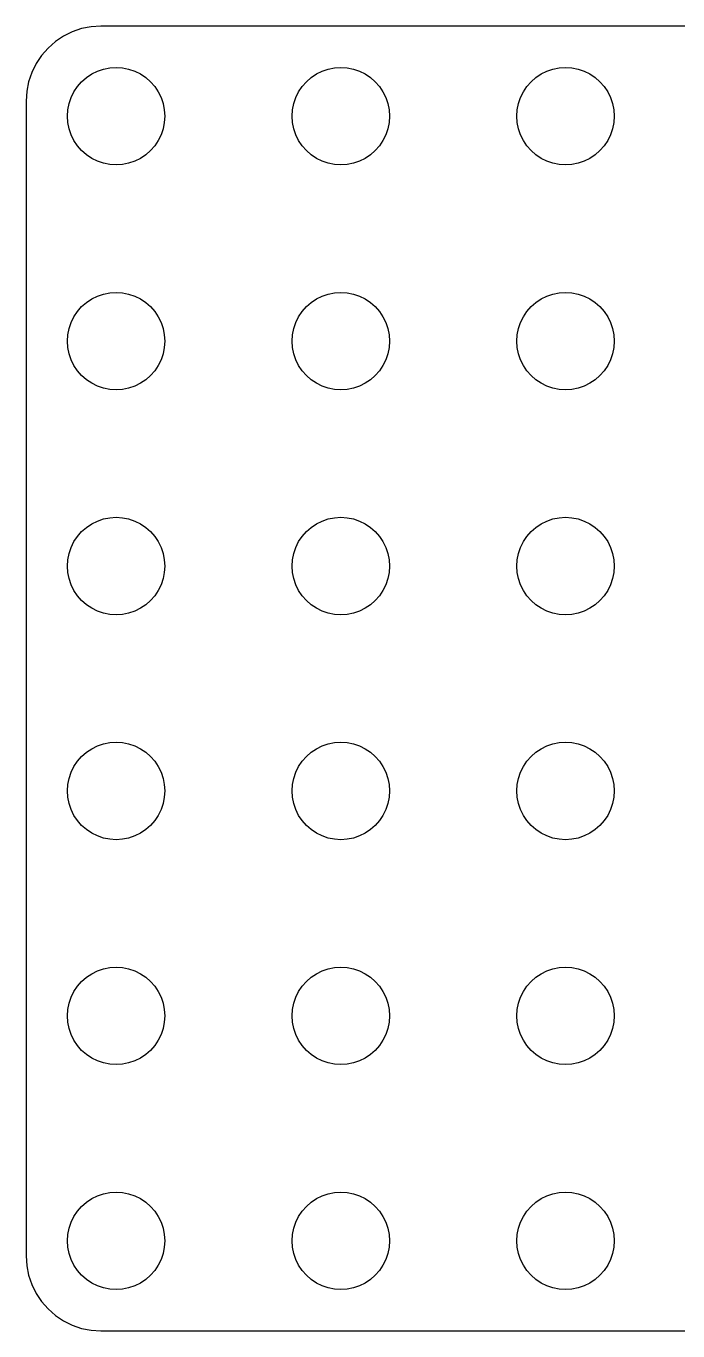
# Model space of a CAD drawing. Header units: metres. Extents: x -43.5 to 43.5, y -43.5 to 43.5.
# Drawn here: x -43.5 to 0, y -43.5 to 43.5 of the extents above; entities that cross this region are included whole.
import ezdxf

# ---------------------------------------------------------------- set-up
doc = ezdxf.new("R2010")
doc.units = ezdxf.units.M

msp = doc.modelspace()

# ---------------------------------------------------------------- linework, layer by layer
for p, q in [((-38.505, 43.505), (-39.1576, 43.4622)), ((38.505, 43.505), (-38.505, 43.505)), ((-41.005, 42.8351), (-41.5488, 42.4718)), ((-40.4184, 43.1244), (-41.005, 42.8351)), ((-39.7991, 43.3346), (-40.4184, 43.1244)), ((-39.1576, 43.4622), (-39.7991, 43.3346)), ((-42.0405, 42.0405), (-42.4718, 41.5488)), ((-41.5488, 42.4718), (-42.0405, 42.0405)), ((-42.8351, 41.005), (-43.1244, 40.4184)), ((-42.4718, 41.5488), (-42.8351, 41.005)), ((-43.1244, 40.4184), (-43.3346, 39.7991)), ((-39.7981, 39.7981), (-39.4785, 40.0784)), ((-39.4785, 40.0784), (-39.125, 40.3146)), ((-39.125, 40.3146), (-38.7437, 40.5026)), ((-38.7437, 40.5026), (-38.3412, 40.6393)), ((-38.3412, 40.6393), (-37.9242, 40.7222)), ((-37.9242, 40.7222), (-37.5, 40.75)), ((-37.5, 40.75), (-37.0758, 40.7222)), ((-37.0758, 40.7222), (-36.6588, 40.6393)), ((-36.6588, 40.6393), (-36.2563, 40.5026)), ((-36.2563, 40.5026), (-35.875, 40.3146)), ((-35.875, 40.3146), (-35.5215, 40.0784)), ((-35.5215, 40.0784), (-35.2019, 39.7981)), ((-24.7981, 39.7981), (-24.4785, 40.0784)), ((-24.4785, 40.0784), (-24.125, 40.3146)), ((-24.125, 40.3146), (-23.7437, 40.5026)), ((-23.7437, 40.5026), (-23.3412, 40.6393)), ((-23.3412, 40.6393), (-22.9242, 40.7222)), ((-22.9242, 40.7222), (-22.5, 40.75)), ((-22.5, 40.75), (-22.0758, 40.7222)), ((-22.0758, 40.7222), (-21.6588, 40.6393)), ((-21.6588, 40.6393), (-21.2563, 40.5026)), ((-21.2563, 40.5026), (-20.875, 40.3146)), ((-20.875, 40.3146), (-20.5215, 40.0784)), ((-20.5215, 40.0784), (-20.2019, 39.7981)), ((-9.7981, 39.7981), (-9.47847, 40.0784)), ((-9.47847, 40.0784), (-9.125, 40.3146)), ((-9.125, 40.3146), (-8.74371, 40.5026)), ((-8.74371, 40.5026), (-8.34116, 40.6393)), ((-8.34116, 40.6393), (-7.92421, 40.7222)), ((-7.92421, 40.7222), (-7.5, 40.75)), ((-7.5, 40.75), (-7.07578, 40.7222)), ((-7.07578, 40.7222), (-6.65883, 40.6393)), ((-6.65883, 40.6393), (-6.25627, 40.5026)), ((-6.25627, 40.5026), (-5.875, 40.3146)), ((-5.875, 40.3146), (-5.52151, 40.0784)), ((-5.52151, 40.0784), (-5.20189, 39.7981)), ((-43.4622, 39.1576), (-43.505, 38.505)), ((-43.3346, 39.7991), (-43.4622, 39.1576)), ((-40.3146, 39.125), (-40.0784, 39.4785)), ((-40.0784, 39.4785), (-39.7981, 39.7981)), ((-35.2019, 39.7981), (-34.9216, 39.4785)), ((-34.9216, 39.4785), (-34.6854, 39.125)), ((-25.3146, 39.125), (-25.0784, 39.4785)), ((-25.0784, 39.4785), (-24.7981, 39.7981)), ((-20.2019, 39.7981), (-19.9216, 39.4785)), ((-19.9216, 39.4785), (-19.6854, 39.125)), ((-10.3146, 39.125), (-10.0784, 39.4785)), ((-10.0784, 39.4785), (-9.7981, 39.7981)), ((-5.20189, 39.7981), (-4.9216, 39.4785)), ((-4.9216, 39.4785), (-4.68541, 39.125)), ((-43.505, 38.505), (-43.505, -38.505)), ((-40.7222, 37.9242), (-40.6393, 38.3412)), ((-40.6393, 38.3412), (-40.5026, 38.7437)), ((-40.5026, 38.7437), (-40.3146, 39.125)), ((-34.6854, 39.125), (-34.4974, 38.7437)), ((-34.4974, 38.7437), (-34.3607, 38.3412)), ((-34.3607, 38.3412), (-34.2778, 37.9242)), ((-25.7222, 37.9242), (-25.6393, 38.3412)), ((-25.6393, 38.3412), (-25.5026, 38.7437)), ((-25.5026, 38.7437), (-25.3146, 39.125)), ((-19.6854, 39.125), (-19.4974, 38.7437)), ((-19.4974, 38.7437), (-19.3607, 38.3412)), ((-19.3607, 38.3412), (-19.2778, 37.9242)), ((-10.7222, 37.9242), (-10.6393, 38.3412)), ((-10.6393, 38.3412), (-10.5026, 38.7437)), ((-10.5026, 38.7437), (-10.3146, 39.125)), ((-4.68541, 39.125), (-4.49739, 38.7437)), ((-4.49739, 38.7437), (-4.36073, 38.3412)), ((-4.36073, 38.3412), (-4.2778, 37.9242)), ((-40.75, 37.5), (-40.7222, 37.9242)), ((-40.7222, 37.0758), (-40.75, 37.5)), ((-34.2778, 37.9242), (-34.25, 37.5)), ((-34.25, 37.5), (-34.2778, 37.0758)), ((-25.75, 37.5), (-25.7222, 37.9242)), ((-25.7222, 37.0758), (-25.75, 37.5)), ((-19.2778, 37.9242), (-19.25, 37.5)), ((-19.25, 37.5), (-19.2778, 37.0758)), ((-10.75, 37.5), (-10.7222, 37.9242)), ((-10.7222, 37.0758), (-10.75, 37.5)), ((-4.2778, 37.9242), (-4.25, 37.5)), ((-4.25, 37.5), (-4.2778, 37.0758)), ((-40.6393, 36.6588), (-40.7222, 37.0758)), ((-40.5026, 36.2563), (-40.6393, 36.6588)), ((-34.3607, 36.6588), (-34.4974, 36.2563)), ((-34.2778, 37.0758), (-34.3607, 36.6588)), ((-25.6393, 36.6588), (-25.7222, 37.0758)), ((-25.5026, 36.2563), (-25.6393, 36.6588)), ((-19.3607, 36.6588), (-19.4974, 36.2563)), ((-19.2778, 37.0758), (-19.3607, 36.6588)), ((-10.6393, 36.6588), (-10.7222, 37.0758)), ((-10.5026, 36.2563), (-10.6393, 36.6588)), ((-4.36073, 36.6588), (-4.49739, 36.2563)), ((-4.2778, 37.0758), (-4.36073, 36.6588)), ((-40.3146, 35.875), (-40.5026, 36.2563)), ((-40.0784, 35.5215), (-40.3146, 35.875)), ((-34.6854, 35.875), (-34.9216, 35.5215)), ((-34.4974, 36.2563), (-34.6854, 35.875)), ((-25.3146, 35.875), (-25.5026, 36.2563)), ((-25.0784, 35.5215), (-25.3146, 35.875)), ((-19.6854, 35.875), (-19.9216, 35.5215)), ((-19.4974, 36.2563), (-19.6854, 35.875)), ((-10.3146, 35.875), (-10.5026, 36.2563)), ((-10.0784, 35.5215), (-10.3146, 35.875)), ((-4.68541, 35.875), (-4.9216, 35.5215)), ((-4.49739, 36.2563), (-4.68541, 35.875)), ((-39.7981, 35.2019), (-40.0784, 35.5215)), ((-39.4785, 34.9216), (-39.7981, 35.2019)), ((-39.125, 34.6854), (-39.4785, 34.9216)), ((-35.5215, 34.9216), (-35.875, 34.6854)), ((-35.2019, 35.2019), (-35.5215, 34.9216)), ((-34.9216, 35.5215), (-35.2019, 35.2019)), ((-24.7981, 35.2019), (-25.0784, 35.5215)), ((-24.4785, 34.9216), (-24.7981, 35.2019)), ((-24.125, 34.6854), (-24.4785, 34.9216)), ((-20.5215, 34.9216), (-20.875, 34.6854)), ((-20.2019, 35.2019), (-20.5215, 34.9216)), ((-19.9216, 35.5215), (-20.2019, 35.2019)), ((-9.7981, 35.2019), (-10.0784, 35.5215)), ((-9.47847, 34.9216), (-9.7981, 35.2019)), ((-9.125, 34.6854), (-9.47847, 34.9216)), ((-5.52151, 34.9216), (-5.875, 34.6854)), ((-5.20189, 35.2019), (-5.52151, 34.9216)), ((-4.9216, 35.5215), (-5.20189, 35.2019)), ((-38.7437, 34.4974), (-39.125, 34.6854)), ((-38.3412, 34.3607), (-38.7437, 34.4974)), ((-37.9242, 34.2778), (-38.3412, 34.3607)), ((-37.5, 34.25), (-37.9242, 34.2778)), ((-37.0758, 34.2778), (-37.5, 34.25)), ((-36.6588, 34.3607), (-37.0758, 34.2778)), ((-36.2563, 34.4974), (-36.6588, 34.3607)), ((-35.875, 34.6854), (-36.2563, 34.4974)), ((-23.7437, 34.4974), (-24.125, 34.6854)), ((-23.3412, 34.3607), (-23.7437, 34.4974)), ((-22.9242, 34.2778), (-23.3412, 34.3607)), ((-22.5, 34.25), (-22.9242, 34.2778)), ((-22.0758, 34.2778), (-22.5, 34.25)), ((-21.6588, 34.3607), (-22.0758, 34.2778)), ((-21.2563, 34.4974), (-21.6588, 34.3607)), ((-20.875, 34.6854), (-21.2563, 34.4974)), ((-8.74371, 34.4974), (-9.125, 34.6854)), ((-8.34116, 34.3607), (-8.74371, 34.4974)), ((-7.92421, 34.2778), (-8.34116, 34.3607)), ((-7.5, 34.25), (-7.92421, 34.2778)), ((-7.07578, 34.2778), (-7.5, 34.25)), ((-6.65883, 34.3607), (-7.07578, 34.2778)), ((-6.25627, 34.4974), (-6.65883, 34.3607)), ((-5.875, 34.6854), (-6.25627, 34.4974)), ((-39.4785, 25.0784), (-39.125, 25.3146)), ((-39.125, 25.3146), (-38.7437, 25.5026)), ((-38.7437, 25.5026), (-38.3412, 25.6393)), ((-38.3412, 25.6393), (-37.9242, 25.7222)), ((-37.9242, 25.7222), (-37.5, 25.75)), ((-37.5, 25.75), (-37.0758, 25.7222)), ((-37.0758, 25.7222), (-36.6588, 25.6393)), ((-36.6588, 25.6393), (-36.2563, 25.5026)), ((-36.2563, 25.5026), (-35.875, 25.3146)), ((-35.875, 25.3146), (-35.5215, 25.0784)), ((-24.4785, 25.0784), (-24.125, 25.3146)), ((-24.125, 25.3146), (-23.7437, 25.5026)), ((-23.7437, 25.5026), (-23.3412, 25.6393)), ((-23.3412, 25.6393), (-22.9242, 25.7222)), ((-22.9242, 25.7222), (-22.5, 25.75)), ((-22.5, 25.75), (-22.0758, 25.7222)), ((-22.0758, 25.7222), (-21.6588, 25.6393)), ((-21.6588, 25.6393), (-21.2563, 25.5026)), ((-21.2563, 25.5026), (-20.875, 25.3146)), ((-20.875, 25.3146), (-20.5215, 25.0784)), ((-9.47847, 25.0784), (-9.125, 25.3146)), ((-9.125, 25.3146), (-8.74371, 25.5026)), ((-8.74371, 25.5026), (-8.34116, 25.6393)), ((-8.34116, 25.6393), (-7.92421, 25.7222)), ((-7.92421, 25.7222), (-7.5, 25.75)), ((-7.5, 25.75), (-7.07578, 25.7222)), ((-7.07578, 25.7222), (-6.65883, 25.6393)), ((-6.65883, 25.6393), (-6.25627, 25.5026)), ((-6.25627, 25.5026), (-5.875, 25.3146)), ((-5.875, 25.3146), (-5.52151, 25.0784)), ((-40.3146, 24.125), (-40.0784, 24.4785)), ((-40.0784, 24.4785), (-39.7981, 24.7981)), ((-39.7981, 24.7981), (-39.4785, 25.0784)), ((-35.5215, 25.0784), (-35.2019, 24.7981)), ((-35.2019, 24.7981), (-34.9216, 24.4785)), ((-34.9216, 24.4785), (-34.6854, 24.125)), ((-25.3146, 24.125), (-25.0784, 24.4785)), ((-25.0784, 24.4785), (-24.7981, 24.7981)), ((-24.7981, 24.7981), (-24.4785, 25.0784)), ((-20.5215, 25.0784), (-20.2019, 24.7981)), ((-20.2019, 24.7981), (-19.9216, 24.4785)), ((-19.9216, 24.4785), (-19.6854, 24.125)), ((-10.3146, 24.125), (-10.0784, 24.4785)), ((-10.0784, 24.4785), (-9.7981, 24.7981)), ((-9.7981, 24.7981), (-9.47847, 25.0784)), ((-5.52151, 25.0784), (-5.20189, 24.7981)), ((-5.20189, 24.7981), (-4.9216, 24.4785)), ((-4.9216, 24.4785), (-4.68541, 24.125)), ((-40.6393, 23.3412), (-40.5026, 23.7437)), ((-40.5026, 23.7437), (-40.3146, 24.125)), ((-34.6854, 24.125), (-34.4974, 23.7437)), ((-34.4974, 23.7437), (-34.3607, 23.3412)), ((-25.6393, 23.3412), (-25.5026, 23.7437)), ((-25.5026, 23.7437), (-25.3146, 24.125)), ((-19.6854, 24.125), (-19.4974, 23.7437)), ((-19.4974, 23.7437), (-19.3607, 23.3412)), ((-10.6393, 23.3412), (-10.5026, 23.7437)), ((-10.5026, 23.7437), (-10.3146, 24.125)), ((-4.68541, 24.125), (-4.49739, 23.7437)), ((-4.49739, 23.7437), (-4.36073, 23.3412)), ((-40.75, 22.5), (-40.7222, 22.9242)), ((-40.7222, 22.9242), (-40.6393, 23.3412)), ((-34.3607, 23.3412), (-34.2778, 22.9242)), ((-34.2778, 22.9242), (-34.25, 22.5)), ((-25.75, 22.5), (-25.7222, 22.9242)), ((-25.7222, 22.9242), (-25.6393, 23.3412)), ((-19.3607, 23.3412), (-19.2778, 22.9242)), ((-19.2778, 22.9242), (-19.25, 22.5)), ((-10.75, 22.5), (-10.7222, 22.9242)), ((-10.7222, 22.9242), (-10.6393, 23.3412)), ((-4.36073, 23.3412), (-4.2778, 22.9242)), ((-4.2778, 22.9242), (-4.25, 22.5)), ((-40.7222, 22.0758), (-40.75, 22.5)), ((-40.6393, 21.6588), (-40.7222, 22.0758)), ((-34.2778, 22.0758), (-34.3607, 21.6588)), ((-34.25, 22.5), (-34.2778, 22.0758)), ((-25.7222, 22.0758), (-25.75, 22.5)), ((-25.6393, 21.6588), (-25.7222, 22.0758)), ((-19.2778, 22.0758), (-19.3607, 21.6588)), ((-19.25, 22.5), (-19.2778, 22.0758)), ((-10.7222, 22.0758), (-10.75, 22.5)), ((-10.6393, 21.6588), (-10.7222, 22.0758)), ((-4.2778, 22.0758), (-4.36073, 21.6588)), ((-4.25, 22.5), (-4.2778, 22.0758)), ((-40.5026, 21.2563), (-40.6393, 21.6588)), ((-40.3146, 20.875), (-40.5026, 21.2563)), ((-34.4974, 21.2563), (-34.6854, 20.875)), ((-34.3607, 21.6588), (-34.4974, 21.2563)), ((-25.5026, 21.2563), (-25.6393, 21.6588)), ((-25.3146, 20.875), (-25.5026, 21.2563)), ((-19.4974, 21.2563), (-19.6854, 20.875)), ((-19.3607, 21.6588), (-19.4974, 21.2563)), ((-10.5026, 21.2563), (-10.6393, 21.6588)), ((-10.3146, 20.875), (-10.5026, 21.2563)), ((-4.49739, 21.2563), (-4.68541, 20.875)), ((-4.36073, 21.6588), (-4.49739, 21.2563)), ((-40.0784, 20.5215), (-40.3146, 20.875)), ((-39.7981, 20.2019), (-40.0784, 20.5215)), ((-39.4785, 19.9216), (-39.7981, 20.2019)), ((-35.2019, 20.2019), (-35.5215, 19.9216)), ((-34.9216, 20.5215), (-35.2019, 20.2019)), ((-34.6854, 20.875), (-34.9216, 20.5215)), ((-25.0784, 20.5215), (-25.3146, 20.875)), ((-24.7981, 20.2019), (-25.0784, 20.5215)), ((-24.4785, 19.9216), (-24.7981, 20.2019)), ((-20.2019, 20.2019), (-20.5215, 19.9216)), ((-19.9216, 20.5215), (-20.2019, 20.2019)), ((-19.6854, 20.875), (-19.9216, 20.5215)), ((-10.0784, 20.5215), (-10.3146, 20.875)), ((-9.7981, 20.2019), (-10.0784, 20.5215)), ((-9.47847, 19.9216), (-9.7981, 20.2019)), ((-5.20189, 20.2019), (-5.52151, 19.9216)), ((-4.9216, 20.5215), (-5.20189, 20.2019)), ((-4.68541, 20.875), (-4.9216, 20.5215)), ((-39.125, 19.6854), (-39.4785, 19.9216)), ((-38.7437, 19.4974), (-39.125, 19.6854)), ((-38.3412, 19.3607), (-38.7437, 19.4974)), ((-37.9242, 19.2778), (-38.3412, 19.3607)), ((-37.5, 19.25), (-37.9242, 19.2778)), ((-37.0758, 19.2778), (-37.5, 19.25)), ((-36.6588, 19.3607), (-37.0758, 19.2778)), ((-36.2563, 19.4974), (-36.6588, 19.3607)), ((-35.875, 19.6854), (-36.2563, 19.4974)), ((-35.5215, 19.9216), (-35.875, 19.6854)), ((-24.125, 19.6854), (-24.4785, 19.9216)), ((-23.7437, 19.4974), (-24.125, 19.6854)), ((-23.3412, 19.3607), (-23.7437, 19.4974)), ((-22.9242, 19.2778), (-23.3412, 19.3607)), ((-22.5, 19.25), (-22.9242, 19.2778)), ((-22.0758, 19.2778), (-22.5, 19.25)), ((-21.6588, 19.3607), (-22.0758, 19.2778)), ((-21.2563, 19.4974), (-21.6588, 19.3607)), ((-20.875, 19.6854), (-21.2563, 19.4974)), ((-20.5215, 19.9216), (-20.875, 19.6854)), ((-9.125, 19.6854), (-9.47847, 19.9216)), ((-8.74371, 19.4974), (-9.125, 19.6854)), ((-8.34116, 19.3607), (-8.74371, 19.4974)), ((-7.92421, 19.2778), (-8.34116, 19.3607)), ((-7.5, 19.25), (-7.92421, 19.2778)), ((-7.07578, 19.2778), (-7.5, 19.25)), ((-6.65883, 19.3607), (-7.07578, 19.2778)), ((-6.25627, 19.4974), (-6.65883, 19.3607)), ((-5.875, 19.6854), (-6.25627, 19.4974)), ((-5.52151, 19.9216), (-5.875, 19.6854)), ((-39.125, 10.3146), (-38.7437, 10.5026)), ((-38.7437, 10.5026), (-38.3412, 10.6393)), ((-38.3412, 10.6393), (-37.9242, 10.7222)), ((-37.9242, 10.7222), (-37.5, 10.75)), ((-37.5, 10.75), (-37.0758, 10.7222)), ((-37.0758, 10.7222), (-36.6588, 10.6393)), ((-36.6588, 10.6393), (-36.2563, 10.5026)), ((-36.2563, 10.5026), (-35.875, 10.3146)), ((-24.125, 10.3146), (-23.7437, 10.5026)), ((-23.7437, 10.5026), (-23.3412, 10.6393)), ((-23.3412, 10.6393), (-22.9242, 10.7222)), ((-22.9242, 10.7222), (-22.5, 10.75)), ((-22.5, 10.75), (-22.0758, 10.7222)), ((-22.0758, 10.7222), (-21.6588, 10.6393)), ((-21.6588, 10.6393), (-21.2563, 10.5026)), ((-21.2563, 10.5026), (-20.875, 10.3146)), ((-9.125, 10.3146), (-8.74371, 10.5026)), ((-8.74371, 10.5026), (-8.34116, 10.6393)), ((-8.34116, 10.6393), (-7.92421, 10.7222)), ((-7.92421, 10.7222), (-7.5, 10.75)), ((-7.5, 10.75), (-7.07578, 10.7222)), ((-7.07578, 10.7222), (-6.65883, 10.6393)), ((-6.65883, 10.6393), (-6.25627, 10.5026)), ((-6.25627, 10.5026), (-5.875, 10.3146)), ((-40.0784, 9.47847), (-39.7981, 9.7981)), ((-39.7981, 9.7981), (-39.4785, 10.0784)), ((-39.4785, 10.0784), (-39.125, 10.3146)), ((-35.875, 10.3146), (-35.5215, 10.0784)), ((-35.5215, 10.0784), (-35.2019, 9.7981)), ((-35.2019, 9.7981), (-34.9216, 9.47847)), ((-25.0784, 9.47847), (-24.7981, 9.7981)), ((-24.7981, 9.7981), (-24.4785, 10.0784)), ((-24.4785, 10.0784), (-24.125, 10.3146)), ((-20.875, 10.3146), (-20.5215, 10.0784)), ((-20.5215, 10.0784), (-20.2019, 9.7981)), ((-20.2019, 9.7981), (-19.9216, 9.47847)), ((-10.0784, 9.47847), (-9.7981, 9.7981)), ((-9.7981, 9.7981), (-9.47847, 10.0784)), ((-9.47847, 10.0784), (-9.125, 10.3146)), ((-5.875, 10.3146), (-5.52151, 10.0784)), ((-5.52151, 10.0784), (-5.20189, 9.7981)), ((-5.20189, 9.7981), (-4.9216, 9.47847)), ((-40.6393, 8.34116), (-40.5026, 8.74371)), ((-40.5026, 8.74371), (-40.3146, 9.125)), ((-40.3146, 9.125), (-40.0784, 9.47847)), ((-34.9216, 9.47847), (-34.6854, 9.125)), ((-34.6854, 9.125), (-34.4974, 8.74371)), ((-34.4974, 8.74371), (-34.3607, 8.34116)), ((-25.6393, 8.34116), (-25.5026, 8.74371)), ((-25.5026, 8.74371), (-25.3146, 9.125)), ((-25.3146, 9.125), (-25.0784, 9.47847)), ((-19.9216, 9.47847), (-19.6854, 9.125)), ((-19.6854, 9.125), (-19.4974, 8.74371)), ((-19.4974, 8.74371), (-19.3607, 8.34116)), ((-10.6393, 8.34116), (-10.5026, 8.74371)), ((-10.5026, 8.74371), (-10.3146, 9.125)), ((-10.3146, 9.125), (-10.0784, 9.47847)), ((-4.9216, 9.47847), (-4.68541, 9.125)), ((-4.68541, 9.125), (-4.49739, 8.74371)), ((-4.49739, 8.74371), (-4.36073, 8.34116)), ((-40.75, 7.5), (-40.7222, 7.92421)), ((-40.7222, 7.92421), (-40.6393, 8.34116)), ((-34.3607, 8.34116), (-34.2778, 7.92421)), ((-34.2778, 7.92421), (-34.25, 7.5)), ((-25.75, 7.5), (-25.7222, 7.92421)), ((-25.7222, 7.92421), (-25.6393, 8.34116)), ((-19.3607, 8.34116), (-19.2778, 7.92421)), ((-19.2778, 7.92421), (-19.25, 7.5)), ((-10.75, 7.5), (-10.7222, 7.92421)), ((-10.7222, 7.92421), (-10.6393, 8.34116)), ((-4.36073, 8.34116), (-4.2778, 7.92421)), ((-4.2778, 7.92421), (-4.25, 7.5)), ((-40.7222, 7.07578), (-40.75, 7.5)), ((-40.6393, 6.65883), (-40.7222, 7.07578)), ((-34.2778, 7.07578), (-34.3607, 6.65883)), ((-34.25, 7.5), (-34.2778, 7.07578)), ((-25.7222, 7.07578), (-25.75, 7.5)), ((-25.6393, 6.65883), (-25.7222, 7.07578)), ((-19.2778, 7.07578), (-19.3607, 6.65883)), ((-19.25, 7.5), (-19.2778, 7.07578)), ((-10.7222, 7.07578), (-10.75, 7.5)), ((-10.6393, 6.65883), (-10.7222, 7.07578)), ((-4.2778, 7.07578), (-4.36073, 6.65883)), ((-4.25, 7.5), (-4.2778, 7.07578)), ((-40.5026, 6.25627), (-40.6393, 6.65883)), ((-40.3146, 5.875), (-40.5026, 6.25627)), ((-34.4974, 6.25627), (-34.6854, 5.875)), ((-34.3607, 6.65883), (-34.4974, 6.25627)), ((-25.5026, 6.25627), (-25.6393, 6.65883)), ((-25.3146, 5.875), (-25.5026, 6.25627)), ((-19.4974, 6.25627), (-19.6854, 5.875)), ((-19.3607, 6.65883), (-19.4974, 6.25627)), ((-10.5026, 6.25627), (-10.6393, 6.65883)), ((-10.3146, 5.875), (-10.5026, 6.25627)), ((-4.49739, 6.25627), (-4.68541, 5.875)), ((-4.36073, 6.65883), (-4.49739, 6.25627)), ((-40.0784, 5.52151), (-40.3146, 5.875)), ((-39.7981, 5.20189), (-40.0784, 5.52151)), ((-34.9216, 5.52151), (-35.2019, 5.20189)), ((-34.6854, 5.875), (-34.9216, 5.52151)), ((-25.0784, 5.52151), (-25.3146, 5.875)), ((-24.7981, 5.20189), (-25.0784, 5.52151)), ((-19.9216, 5.52151), (-20.2019, 5.20189)), ((-19.6854, 5.875), (-19.9216, 5.52151)), ((-10.0784, 5.52151), (-10.3146, 5.875)), ((-9.7981, 5.20189), (-10.0784, 5.52151)), ((-4.9216, 5.52151), (-5.20189, 5.20189)), ((-4.68541, 5.875), (-4.9216, 5.52151)), ((-39.4785, 4.9216), (-39.7981, 5.20189)), ((-39.125, 4.68541), (-39.4785, 4.9216)), ((-38.7437, 4.49739), (-39.125, 4.68541)), ((-38.3412, 4.36073), (-38.7437, 4.49739)), ((-37.9242, 4.2778), (-38.3412, 4.36073)), ((-36.6588, 4.36073), (-37.0758, 4.2778)), ((-36.2563, 4.49739), (-36.6588, 4.36073)), ((-35.875, 4.68541), (-36.2563, 4.49739)), ((-35.5215, 4.9216), (-35.875, 4.68541)), ((-35.2019, 5.20189), (-35.5215, 4.9216)), ((-24.4785, 4.9216), (-24.7981, 5.20189)), ((-24.125, 4.68541), (-24.4785, 4.9216)), ((-23.7437, 4.49739), (-24.125, 4.68541)), ((-23.3412, 4.36073), (-23.7437, 4.49739)), ((-22.9242, 4.2778), (-23.3412, 4.36073)), ((-21.6588, 4.36073), (-22.0758, 4.2778)), ((-21.2563, 4.49739), (-21.6588, 4.36073)), ((-20.875, 4.68541), (-21.2563, 4.49739)), ((-20.5215, 4.9216), (-20.875, 4.68541)), ((-20.2019, 5.20189), (-20.5215, 4.9216)), ((-9.47847, 4.9216), (-9.7981, 5.20189)), ((-9.125, 4.68541), (-9.47847, 4.9216)), ((-8.74371, 4.49739), (-9.125, 4.68541)), ((-8.34116, 4.36073), (-8.74371, 4.49739)), ((-7.92421, 4.2778), (-8.34116, 4.36073)), ((-6.65883, 4.36073), (-7.07578, 4.2778)), ((-6.25627, 4.49739), (-6.65883, 4.36073)), ((-5.875, 4.68541), (-6.25627, 4.49739)), ((-5.52151, 4.9216), (-5.875, 4.68541)), ((-5.20189, 5.20189), (-5.52151, 4.9216)), ((-37.5, 4.25), (-37.9242, 4.2778)), ((-37.0758, 4.2778), (-37.5, 4.25)), ((-22.5, 4.25), (-22.9242, 4.2778)), ((-22.0758, 4.2778), (-22.5, 4.25)), ((-7.5, 4.25), (-7.92421, 4.2778)), ((-7.07578, 4.2778), (-7.5, 4.25)), ((-38.3412, -4.36073), (-37.9242, -4.2778)), ((-37.9242, -4.2778), (-37.5, -4.25)), ((-37.5, -4.25), (-37.0758, -4.2778)), ((-37.0758, -4.2778), (-36.6588, -4.36073)), ((-23.3412, -4.36073), (-22.9242, -4.2778)), ((-22.9242, -4.2778), (-22.5, -4.25)), ((-22.5, -4.25), (-22.0758, -4.2778)), ((-22.0758, -4.2778), (-21.6588, -4.36073)), ((-8.34116, -4.36073), (-7.92421, -4.2778)), ((-7.92421, -4.2778), (-7.5, -4.25)), ((-7.5, -4.25), (-7.07578, -4.2778)), ((-7.07578, -4.2778), (-6.65883, -4.36073)), ((-40.0784, -5.52151), (-39.7981, -5.20189)), ((-39.7981, -5.20189), (-39.4785, -4.9216)), ((-39.4785, -4.9216), (-39.125, -4.68541)), ((-39.125, -4.68541), (-38.7437, -4.49739)), ((-38.7437, -4.49739), (-38.3412, -4.36073)), ((-36.6588, -4.36073), (-36.2563, -4.49739)), ((-36.2563, -4.49739), (-35.875, -4.68541)), ((-35.875, -4.68541), (-35.5215, -4.9216)), ((-35.5215, -4.9216), (-35.2019, -5.20189)), ((-35.2019, -5.20189), (-34.9216, -5.52151)), ((-25.0784, -5.52151), (-24.7981, -5.20189)), ((-24.7981, -5.20189), (-24.4785, -4.9216)), ((-24.4785, -4.9216), (-24.125, -4.68541)), ((-24.125, -4.68541), (-23.7437, -4.49739)), ((-23.7437, -4.49739), (-23.3412, -4.36073)), ((-21.6588, -4.36073), (-21.2563, -4.49739)), ((-21.2563, -4.49739), (-20.875, -4.68541)), ((-20.875, -4.68541), (-20.5215, -4.9216)), ((-20.5215, -4.9216), (-20.2019, -5.20189)), ((-20.2019, -5.20189), (-19.9216, -5.52151)), ((-10.0784, -5.52151), (-9.7981, -5.20189)), ((-9.7981, -5.20189), (-9.47847, -4.9216)), ((-9.47847, -4.9216), (-9.125, -4.68541)), ((-9.125, -4.68541), (-8.74371, -4.49739)), ((-8.74371, -4.49739), (-8.34116, -4.36073)), ((-6.65883, -4.36073), (-6.25627, -4.49739)), ((-6.25627, -4.49739), (-5.875, -4.68541)), ((-5.875, -4.68541), (-5.52151, -4.9216)), ((-5.52151, -4.9216), (-5.20189, -5.20189)), ((-5.20189, -5.20189), (-4.9216, -5.52151)), ((-40.5026, -6.25627), (-40.3146, -5.875)), ((-40.3146, -5.875), (-40.0784, -5.52151)), ((-34.9216, -5.52151), (-34.6854, -5.875)), ((-34.6854, -5.875), (-34.4974, -6.25627)), ((-25.5026, -6.25627), (-25.3146, -5.875)), ((-25.3146, -5.875), (-25.0784, -5.52151)), ((-19.9216, -5.52151), (-19.6854, -5.875)), ((-19.6854, -5.875), (-19.4974, -6.25627)), ((-10.5026, -6.25627), (-10.3146, -5.875)), ((-10.3146, -5.875), (-10.0784, -5.52151)), ((-4.9216, -5.52151), (-4.68541, -5.875)), ((-4.68541, -5.875), (-4.49739, -6.25627)), ((-40.7222, -7.07578), (-40.6393, -6.65883)), ((-40.6393, -6.65883), (-40.5026, -6.25627)), ((-34.4974, -6.25627), (-34.3607, -6.65883)), ((-34.3607, -6.65883), (-34.2778, -7.07578)), ((-25.7222, -7.07578), (-25.6393, -6.65883)), ((-25.6393, -6.65883), (-25.5026, -6.25627)), ((-19.4974, -6.25627), (-19.3607, -6.65883)), ((-19.3607, -6.65883), (-19.2778, -7.07578)), ((-10.7222, -7.07578), (-10.6393, -6.65883)), ((-10.6393, -6.65883), (-10.5026, -6.25627)), ((-4.49739, -6.25627), (-4.36073, -6.65883)), ((-4.36073, -6.65883), (-4.2778, -7.07578)), ((-40.75, -7.5), (-40.7222, -7.07578)), ((-40.7222, -7.92421), (-40.75, -7.5)), ((-34.2778, -7.07578), (-34.25, -7.5)), ((-34.25, -7.5), (-34.2778, -7.92421)), ((-25.75, -7.5), (-25.7222, -7.07578)), ((-25.7222, -7.92421), (-25.75, -7.5)), ((-19.2778, -7.07578), (-19.25, -7.5)), ((-19.25, -7.5), (-19.2778, -7.92421)), ((-10.75, -7.5), (-10.7222, -7.07578)), ((-10.7222, -7.92421), (-10.75, -7.5)), ((-4.2778, -7.07578), (-4.25, -7.5)), ((-4.25, -7.5), (-4.2778, -7.92421)), ((-40.6393, -8.34116), (-40.7222, -7.92421)), ((-40.5026, -8.74371), (-40.6393, -8.34116)), ((-34.3607, -8.34116), (-34.4974, -8.74371)), ((-34.2778, -7.92421), (-34.3607, -8.34116)), ((-25.6393, -8.34116), (-25.7222, -7.92421)), ((-25.5026, -8.74371), (-25.6393, -8.34116)), ((-19.3607, -8.34116), (-19.4974, -8.74371)), ((-19.2778, -7.92421), (-19.3607, -8.34116)), ((-10.6393, -8.34116), (-10.7222, -7.92421)), ((-10.5026, -8.74371), (-10.6393, -8.34116)), ((-4.36073, -8.34116), (-4.49739, -8.74371)), ((-4.2778, -7.92421), (-4.36073, -8.34116)), ((-40.3146, -9.125), (-40.5026, -8.74371)), ((-40.0784, -9.47847), (-40.3146, -9.125)), ((-39.7981, -9.7981), (-40.0784, -9.47847)), ((-34.9216, -9.47847), (-35.2019, -9.7981)), ((-34.6854, -9.125), (-34.9216, -9.47847)), ((-34.4974, -8.74371), (-34.6854, -9.125)), ((-25.3146, -9.125), (-25.5026, -8.74371)), ((-25.0784, -9.47847), (-25.3146, -9.125)), ((-24.7981, -9.7981), (-25.0784, -9.47847)), ((-19.9216, -9.47847), (-20.2019, -9.7981)), ((-19.6854, -9.125), (-19.9216, -9.47847)), ((-19.4974, -8.74371), (-19.6854, -9.125)), ((-10.3146, -9.125), (-10.5026, -8.74371)), ((-10.0784, -9.47847), (-10.3146, -9.125)), ((-9.7981, -9.7981), (-10.0784, -9.47847)), ((-4.9216, -9.47847), (-5.20189, -9.7981)), ((-4.68541, -9.125), (-4.9216, -9.47847)), ((-4.49739, -8.74371), (-4.68541, -9.125)), ((-39.4785, -10.0784), (-39.7981, -9.7981)), ((-39.125, -10.3146), (-39.4785, -10.0784)), ((-38.7437, -10.5026), (-39.125, -10.3146)), ((-35.875, -10.3146), (-36.2563, -10.5026)), ((-35.5215, -10.0784), (-35.875, -10.3146)), ((-35.2019, -9.7981), (-35.5215, -10.0784)), ((-24.4785, -10.0784), (-24.7981, -9.7981)), ((-24.125, -10.3146), (-24.4785, -10.0784)), ((-23.7437, -10.5026), (-24.125, -10.3146)), ((-20.875, -10.3146), (-21.2563, -10.5026)), ((-20.5215, -10.0784), (-20.875, -10.3146)), ((-20.2019, -9.7981), (-20.5215, -10.0784)), ((-9.47847, -10.0784), (-9.7981, -9.7981)), ((-9.125, -10.3146), (-9.47847, -10.0784)), ((-8.74371, -10.5026), (-9.125, -10.3146)), ((-5.875, -10.3146), (-6.25627, -10.5026)), ((-5.52151, -10.0784), (-5.875, -10.3146)), ((-5.20189, -9.7981), (-5.52151, -10.0784)), ((-38.3412, -10.6393), (-38.7437, -10.5026)), ((-37.9242, -10.7222), (-38.3412, -10.6393)), ((-37.5, -10.75), (-37.9242, -10.7222)), ((-37.0758, -10.7222), (-37.5, -10.75)), ((-36.6588, -10.6393), (-37.0758, -10.7222)), ((-36.2563, -10.5026), (-36.6588, -10.6393)), ((-23.3412, -10.6393), (-23.7437, -10.5026)), ((-22.9242, -10.7222), (-23.3412, -10.6393)), ((-22.5, -10.75), (-22.9242, -10.7222)), ((-22.0758, -10.7222), (-22.5, -10.75)), ((-21.6588, -10.6393), (-22.0758, -10.7222)), ((-21.2563, -10.5026), (-21.6588, -10.6393)), ((-8.34116, -10.6393), (-8.74371, -10.5026)), ((-7.92421, -10.7222), (-8.34116, -10.6393)), ((-7.5, -10.75), (-7.92421, -10.7222)), ((-7.07578, -10.7222), (-7.5, -10.75)), ((-6.65883, -10.6393), (-7.07578, -10.7222)), ((-6.25627, -10.5026), (-6.65883, -10.6393)), ((-39.7981, -20.2019), (-39.4785, -19.9216)), ((-39.4785, -19.9216), (-39.125, -19.6854)), ((-39.125, -19.6854), (-38.7437, -19.4974)), ((-38.7437, -19.4974), (-38.3412, -19.3607)), ((-38.3412, -19.3607), (-37.9242, -19.2778)), ((-37.9242, -19.2778), (-37.5, -19.25)), ((-37.5, -19.25), (-37.0758, -19.2778)), ((-37.0758, -19.2778), (-36.6588, -19.3607)), ((-36.6588, -19.3607), (-36.2563, -19.4974)), ((-36.2563, -19.4974), (-35.875, -19.6854)), ((-35.875, -19.6854), (-35.5215, -19.9216)), ((-35.5215, -19.9216), (-35.2019, -20.2019)), ((-24.7981, -20.2019), (-24.4785, -19.9216)), ((-24.4785, -19.9216), (-24.125, -19.6854)), ((-24.125, -19.6854), (-23.7437, -19.4974)), ((-23.7437, -19.4974), (-23.3412, -19.3607)), ((-23.3412, -19.3607), (-22.9242, -19.2778)), ((-22.9242, -19.2778), (-22.5, -19.25)), ((-22.5, -19.25), (-22.0758, -19.2778)), ((-22.0758, -19.2778), (-21.6588, -19.3607)), ((-21.6588, -19.3607), (-21.2563, -19.4974)), ((-21.2563, -19.4974), (-20.875, -19.6854)), ((-20.875, -19.6854), (-20.5215, -19.9216)), ((-20.5215, -19.9216), (-20.2019, -20.2019)), ((-9.7981, -20.2019), (-9.47847, -19.9216)), ((-9.47847, -19.9216), (-9.125, -19.6854)), ((-9.125, -19.6854), (-8.74371, -19.4974)), ((-8.74371, -19.4974), (-8.34116, -19.3607)), ((-8.34116, -19.3607), (-7.92421, -19.2778)), ((-7.92421, -19.2778), (-7.5, -19.25)), ((-7.5, -19.25), (-7.07578, -19.2778)), ((-7.07578, -19.2778), (-6.65883, -19.3607)), ((-6.65883, -19.3607), (-6.25627, -19.4974)), ((-6.25627, -19.4974), (-5.875, -19.6854)), ((-5.875, -19.6854), (-5.52151, -19.9216)), ((-5.52151, -19.9216), (-5.20189, -20.2019)), ((-40.5026, -21.2563), (-40.3146, -20.875)), ((-40.3146, -20.875), (-40.0784, -20.5215)), ((-40.0784, -20.5215), (-39.7981, -20.2019)), ((-35.2019, -20.2019), (-34.9216, -20.5215)), ((-34.9216, -20.5215), (-34.6854, -20.875)), ((-34.6854, -20.875), (-34.4974, -21.2563)), ((-25.5026, -21.2563), (-25.3146, -20.875)), ((-25.3146, -20.875), (-25.0784, -20.5215)), ((-25.0784, -20.5215), (-24.7981, -20.2019)), ((-20.2019, -20.2019), (-19.9216, -20.5215)), ((-19.9216, -20.5215), (-19.6854, -20.875)), ((-19.6854, -20.875), (-19.4974, -21.2563)), ((-10.5026, -21.2563), (-10.3146, -20.875)), ((-10.3146, -20.875), (-10.0784, -20.5215)), ((-10.0784, -20.5215), (-9.7981, -20.2019)), ((-5.20189, -20.2019), (-4.9216, -20.5215)), ((-4.9216, -20.5215), (-4.68541, -20.875)), ((-4.68541, -20.875), (-4.49739, -21.2563)), ((-40.7222, -22.0758), (-40.6393, -21.6588)), ((-40.6393, -21.6588), (-40.5026, -21.2563)), ((-34.4974, -21.2563), (-34.3607, -21.6588)), ((-34.3607, -21.6588), (-34.2778, -22.0758)), ((-25.7222, -22.0758), (-25.6393, -21.6588)), ((-25.6393, -21.6588), (-25.5026, -21.2563)), ((-19.4974, -21.2563), (-19.3607, -21.6588)), ((-19.3607, -21.6588), (-19.2778, -22.0758)), ((-10.7222, -22.0758), (-10.6393, -21.6588)), ((-10.6393, -21.6588), (-10.5026, -21.2563)), ((-4.49739, -21.2563), (-4.36073, -21.6588)), ((-4.36073, -21.6588), (-4.2778, -22.0758)), ((-40.75, -22.5), (-40.7222, -22.0758)), ((-40.7222, -22.9242), (-40.75, -22.5)), ((-34.2778, -22.0758), (-34.25, -22.5)), ((-34.25, -22.5), (-34.2778, -22.9242)), ((-25.75, -22.5), (-25.7222, -22.0758)), ((-25.7222, -22.9242), (-25.75, -22.5)), ((-19.2778, -22.0758), (-19.25, -22.5)), ((-19.25, -22.5), (-19.2778, -22.9242)), ((-10.75, -22.5), (-10.7222, -22.0758)), ((-10.7222, -22.9242), (-10.75, -22.5)), ((-4.2778, -22.0758), (-4.25, -22.5)), ((-4.25, -22.5), (-4.2778, -22.9242)), ((-40.6393, -23.3412), (-40.7222, -22.9242)), ((-40.5026, -23.7437), (-40.6393, -23.3412)), ((-34.3607, -23.3412), (-34.4974, -23.7437)), ((-34.2778, -22.9242), (-34.3607, -23.3412)), ((-25.6393, -23.3412), (-25.7222, -22.9242)), ((-25.5026, -23.7437), (-25.6393, -23.3412)), ((-19.3607, -23.3412), (-19.4974, -23.7437)), ((-19.2778, -22.9242), (-19.3607, -23.3412)), ((-10.6393, -23.3412), (-10.7222, -22.9242)), ((-10.5026, -23.7437), (-10.6393, -23.3412)), ((-4.36073, -23.3412), (-4.49739, -23.7437)), ((-4.2778, -22.9242), (-4.36073, -23.3412)), ((-40.3146, -24.125), (-40.5026, -23.7437)), ((-40.0784, -24.4785), (-40.3146, -24.125)), ((-34.6854, -24.125), (-34.9216, -24.4785)), ((-34.4974, -23.7437), (-34.6854, -24.125)), ((-25.3146, -24.125), (-25.5026, -23.7437)), ((-25.0784, -24.4785), (-25.3146, -24.125)), ((-19.6854, -24.125), (-19.9216, -24.4785)), ((-19.4974, -23.7437), (-19.6854, -24.125)), ((-10.3146, -24.125), (-10.5026, -23.7437)), ((-10.0784, -24.4785), (-10.3146, -24.125)), ((-4.68541, -24.125), (-4.9216, -24.4785)), ((-4.49739, -23.7437), (-4.68541, -24.125)), ((-39.7981, -24.7981), (-40.0784, -24.4785)), ((-39.4785, -25.0784), (-39.7981, -24.7981)), ((-39.125, -25.3146), (-39.4785, -25.0784)), ((-35.5215, -25.0784), (-35.875, -25.3146)), ((-35.2019, -24.7981), (-35.5215, -25.0784)), ((-34.9216, -24.4785), (-35.2019, -24.7981)), ((-24.7981, -24.7981), (-25.0784, -24.4785)), ((-24.4785, -25.0784), (-24.7981, -24.7981)), ((-24.125, -25.3146), (-24.4785, -25.0784)), ((-20.5215, -25.0784), (-20.875, -25.3146)), ((-20.2019, -24.7981), (-20.5215, -25.0784)), ((-19.9216, -24.4785), (-20.2019, -24.7981)), ((-9.7981, -24.7981), (-10.0784, -24.4785)), ((-9.47847, -25.0784), (-9.7981, -24.7981)), ((-9.125, -25.3146), (-9.47847, -25.0784)), ((-5.52151, -25.0784), (-5.875, -25.3146)), ((-5.20189, -24.7981), (-5.52151, -25.0784)), ((-4.9216, -24.4785), (-5.20189, -24.7981)), ((-38.7437, -25.5026), (-39.125, -25.3146)), ((-38.3412, -25.6393), (-38.7437, -25.5026)), ((-37.9242, -25.7222), (-38.3412, -25.6393)), ((-37.5, -25.75), (-37.9242, -25.7222)), ((-37.0758, -25.7222), (-37.5, -25.75)), ((-36.6588, -25.6393), (-37.0758, -25.7222)), ((-36.2563, -25.5026), (-36.6588, -25.6393)), ((-35.875, -25.3146), (-36.2563, -25.5026)), ((-23.7437, -25.5026), (-24.125, -25.3146)), ((-23.3412, -25.6393), (-23.7437, -25.5026)), ((-22.9242, -25.7222), (-23.3412, -25.6393)), ((-22.5, -25.75), (-22.9242, -25.7222)), ((-22.0758, -25.7222), (-22.5, -25.75)), ((-21.6588, -25.6393), (-22.0758, -25.7222)), ((-21.2563, -25.5026), (-21.6588, -25.6393)), ((-20.875, -25.3146), (-21.2563, -25.5026)), ((-8.74371, -25.5026), (-9.125, -25.3146)), ((-8.34116, -25.6393), (-8.74371, -25.5026)), ((-7.92421, -25.7222), (-8.34116, -25.6393)), ((-7.5, -25.75), (-7.92421, -25.7222)), ((-7.07578, -25.7222), (-7.5, -25.75)), ((-6.65883, -25.6393), (-7.07578, -25.7222)), ((-6.25627, -25.5026), (-6.65883, -25.6393)), ((-5.875, -25.3146), (-6.25627, -25.5026)), ((-39.4785, -34.9216), (-39.125, -34.6854)), ((-39.125, -34.6854), (-38.7437, -34.4974)), ((-38.7437, -34.4974), (-38.3412, -34.3607)), ((-38.3412, -34.3607), (-37.9242, -34.2778)), ((-37.9242, -34.2778), (-37.5, -34.25)), ((-37.5, -34.25), (-37.0758, -34.2778)), ((-37.0758, -34.2778), (-36.6588, -34.3607)), ((-36.6588, -34.3607), (-36.2563, -34.4974)), ((-36.2563, -34.4974), (-35.875, -34.6854)), ((-35.875, -34.6854), (-35.5215, -34.9216)), ((-24.4785, -34.9216), (-24.125, -34.6854)), ((-24.125, -34.6854), (-23.7437, -34.4974)), ((-23.7437, -34.4974), (-23.3412, -34.3607)), ((-23.3412, -34.3607), (-22.9242, -34.2778)), ((-22.9242, -34.2778), (-22.5, -34.25)), ((-22.5, -34.25), (-22.0758, -34.2778)), ((-22.0758, -34.2778), (-21.6588, -34.3607)), ((-21.6588, -34.3607), (-21.2563, -34.4974)), ((-21.2563, -34.4974), (-20.875, -34.6854)), ((-20.875, -34.6854), (-20.5215, -34.9216)), ((-9.47847, -34.9216), (-9.125, -34.6854)), ((-9.125, -34.6854), (-8.74371, -34.4974)), ((-8.74371, -34.4974), (-8.34116, -34.3607)), ((-8.34116, -34.3607), (-7.92421, -34.2778)), ((-7.92421, -34.2778), (-7.5, -34.25)), ((-7.5, -34.25), (-7.07578, -34.2778)), ((-7.07578, -34.2778), (-6.65883, -34.3607)), ((-6.65883, -34.3607), (-6.25627, -34.4974)), ((-6.25627, -34.4974), (-5.875, -34.6854)), ((-5.875, -34.6854), (-5.52151, -34.9216)), ((-40.3146, -35.875), (-40.0784, -35.5215)), ((-40.0784, -35.5215), (-39.7981, -35.2019)), ((-39.7981, -35.2019), (-39.4785, -34.9216)), ((-35.5215, -34.9216), (-35.2019, -35.2019)), ((-35.2019, -35.2019), (-34.9216, -35.5215)), ((-34.9216, -35.5215), (-34.6854, -35.875)), ((-25.3146, -35.875), (-25.0784, -35.5215)), ((-25.0784, -35.5215), (-24.7981, -35.2019)), ((-24.7981, -35.2019), (-24.4785, -34.9216)), ((-20.5215, -34.9216), (-20.2019, -35.2019)), ((-20.2019, -35.2019), (-19.9216, -35.5215)), ((-19.9216, -35.5215), (-19.6854, -35.875)), ((-10.3146, -35.875), (-10.0784, -35.5215)), ((-10.0784, -35.5215), (-9.7981, -35.2019)), ((-9.7981, -35.2019), (-9.47847, -34.9216)), ((-5.52151, -34.9216), (-5.20189, -35.2019)), ((-5.20189, -35.2019), (-4.9216, -35.5215)), ((-4.9216, -35.5215), (-4.68541, -35.875)), ((-40.6393, -36.6588), (-40.5026, -36.2563)), ((-40.5026, -36.2563), (-40.3146, -35.875)), ((-34.6854, -35.875), (-34.4974, -36.2563)), ((-34.4974, -36.2563), (-34.3607, -36.6588)), ((-25.6393, -36.6588), (-25.5026, -36.2563)), ((-25.5026, -36.2563), (-25.3146, -35.875)), ((-19.6854, -35.875), (-19.4974, -36.2563)), ((-19.4974, -36.2563), (-19.3607, -36.6588)), ((-10.6393, -36.6588), (-10.5026, -36.2563)), ((-10.5026, -36.2563), (-10.3146, -35.875)), ((-4.68541, -35.875), (-4.49739, -36.2563)), ((-4.49739, -36.2563), (-4.36073, -36.6588)), ((-40.75, -37.5), (-40.7222, -37.0758)), ((-40.7222, -37.0758), (-40.6393, -36.6588)), ((-34.3607, -36.6588), (-34.2778, -37.0758)), ((-34.2778, -37.0758), (-34.25, -37.5)), ((-25.75, -37.5), (-25.7222, -37.0758)), ((-25.7222, -37.0758), (-25.6393, -36.6588)), ((-19.3607, -36.6588), (-19.2778, -37.0758)), ((-19.2778, -37.0758), (-19.25, -37.5)), ((-10.75, -37.5), (-10.7222, -37.0758)), ((-10.7222, -37.0758), (-10.6393, -36.6588)), ((-4.36073, -36.6588), (-4.2778, -37.0758)), ((-4.2778, -37.0758), (-4.25, -37.5)), ((-40.7222, -37.9242), (-40.75, -37.5)), ((-40.6393, -38.3412), (-40.7222, -37.9242)), ((-34.2778, -37.9242), (-34.3607, -38.3412)), ((-34.25, -37.5), (-34.2778, -37.9242)), ((-25.7222, -37.9242), (-25.75, -37.5)), ((-25.6393, -38.3412), (-25.7222, -37.9242)), ((-19.2778, -37.9242), (-19.3607, -38.3412)), ((-19.25, -37.5), (-19.2778, -37.9242)), ((-10.7222, -37.9242), (-10.75, -37.5)), ((-10.6393, -38.3412), (-10.7222, -37.9242)), ((-4.2778, -37.9242), (-4.36073, -38.3412)), ((-4.25, -37.5), (-4.2778, -37.9242)), ((-43.505, -38.505), (-43.4622, -39.1576)), ((-40.5026, -38.7437), (-40.6393, -38.3412)), ((-40.3146, -39.125), (-40.5026, -38.7437)), ((-40.0784, -39.4785), (-40.3146, -39.125)), ((-34.6854, -39.125), (-34.9216, -39.4785)), ((-34.4974, -38.7437), (-34.6854, -39.125)), ((-34.3607, -38.3412), (-34.4974, -38.7437)), ((-25.5026, -38.7437), (-25.6393, -38.3412)), ((-25.3146, -39.125), (-25.5026, -38.7437)), ((-25.0784, -39.4785), (-25.3146, -39.125)), ((-19.6854, -39.125), (-19.9216, -39.4785)), ((-19.4974, -38.7437), (-19.6854, -39.125)), ((-19.3607, -38.3412), (-19.4974, -38.7437)), ((-10.5026, -38.7437), (-10.6393, -38.3412)), ((-10.3146, -39.125), (-10.5026, -38.7437)), ((-10.0784, -39.4785), (-10.3146, -39.125)), ((-4.68541, -39.125), (-4.9216, -39.4785)), ((-4.49739, -38.7437), (-4.68541, -39.125)), ((-4.36073, -38.3412), (-4.49739, -38.7437)), ((-43.4622, -39.1576), (-43.3346, -39.7991)), ((-43.3346, -39.7991), (-43.1244, -40.4184)), ((-39.7981, -39.7981), (-40.0784, -39.4785)), ((-39.4785, -40.0784), (-39.7981, -39.7981)), ((-35.2019, -39.7981), (-35.5215, -40.0784)), ((-34.9216, -39.4785), (-35.2019, -39.7981)), ((-24.7981, -39.7981), (-25.0784, -39.4785)), ((-24.4785, -40.0784), (-24.7981, -39.7981)), ((-20.2019, -39.7981), (-20.5215, -40.0784)), ((-19.9216, -39.4785), (-20.2019, -39.7981)), ((-9.7981, -39.7981), (-10.0784, -39.4785)), ((-9.47847, -40.0784), (-9.7981, -39.7981)), ((-5.20189, -39.7981), (-5.52151, -40.0784)), ((-4.9216, -39.4785), (-5.20189, -39.7981)), ((-43.1244, -40.4184), (-42.8351, -41.005)), ((-39.125, -40.3146), (-39.4785, -40.0784)), ((-38.7437, -40.5026), (-39.125, -40.3146)), ((-38.3412, -40.6393), (-38.7437, -40.5026)), ((-37.9242, -40.7222), (-38.3412, -40.6393)), ((-37.5, -40.75), (-37.9242, -40.7222)), ((-37.0758, -40.7222), (-37.5, -40.75)), ((-36.6588, -40.6393), (-37.0758, -40.7222)), ((-36.2563, -40.5026), (-36.6588, -40.6393)), ((-35.875, -40.3146), (-36.2563, -40.5026)), ((-35.5215, -40.0784), (-35.875, -40.3146)), ((-24.125, -40.3146), (-24.4785, -40.0784)), ((-23.7437, -40.5026), (-24.125, -40.3146)), ((-23.3412, -40.6393), (-23.7437, -40.5026)), ((-22.9242, -40.7222), (-23.3412, -40.6393)), ((-22.5, -40.75), (-22.9242, -40.7222)), ((-22.0758, -40.7222), (-22.5, -40.75)), ((-21.6588, -40.6393), (-22.0758, -40.7222)), ((-21.2563, -40.5026), (-21.6588, -40.6393)), ((-20.875, -40.3146), (-21.2563, -40.5026)), ((-20.5215, -40.0784), (-20.875, -40.3146)), ((-9.125, -40.3146), (-9.47847, -40.0784)), ((-8.74371, -40.5026), (-9.125, -40.3146)), ((-8.34116, -40.6393), (-8.74371, -40.5026)), ((-7.92421, -40.7222), (-8.34116, -40.6393)), ((-7.5, -40.75), (-7.92421, -40.7222)), ((-7.07578, -40.7222), (-7.5, -40.75)), ((-6.65883, -40.6393), (-7.07578, -40.7222)), ((-6.25627, -40.5026), (-6.65883, -40.6393)), ((-5.875, -40.3146), (-6.25627, -40.5026)), ((-5.52151, -40.0784), (-5.875, -40.3146)), ((-42.8351, -41.005), (-42.4718, -41.5488)), ((-42.4718, -41.5488), (-42.0405, -42.0405)), ((-42.0405, -42.0405), (-41.5488, -42.4718)), ((-41.5488, -42.4718), (-41.005, -42.8351)), ((-41.005, -42.8351), (-40.4184, -43.1244)), ((-40.4184, -43.1244), (-39.7991, -43.3346)), ((-39.7991, -43.3346), (-39.1576, -43.4622)), ((-39.1576, -43.4622), (-38.505, -43.505)), ((-38.505, -43.505), (38.505, -43.505))]:
    msp.add_line(p, q)

doc.saveas('drawing.dxf')
